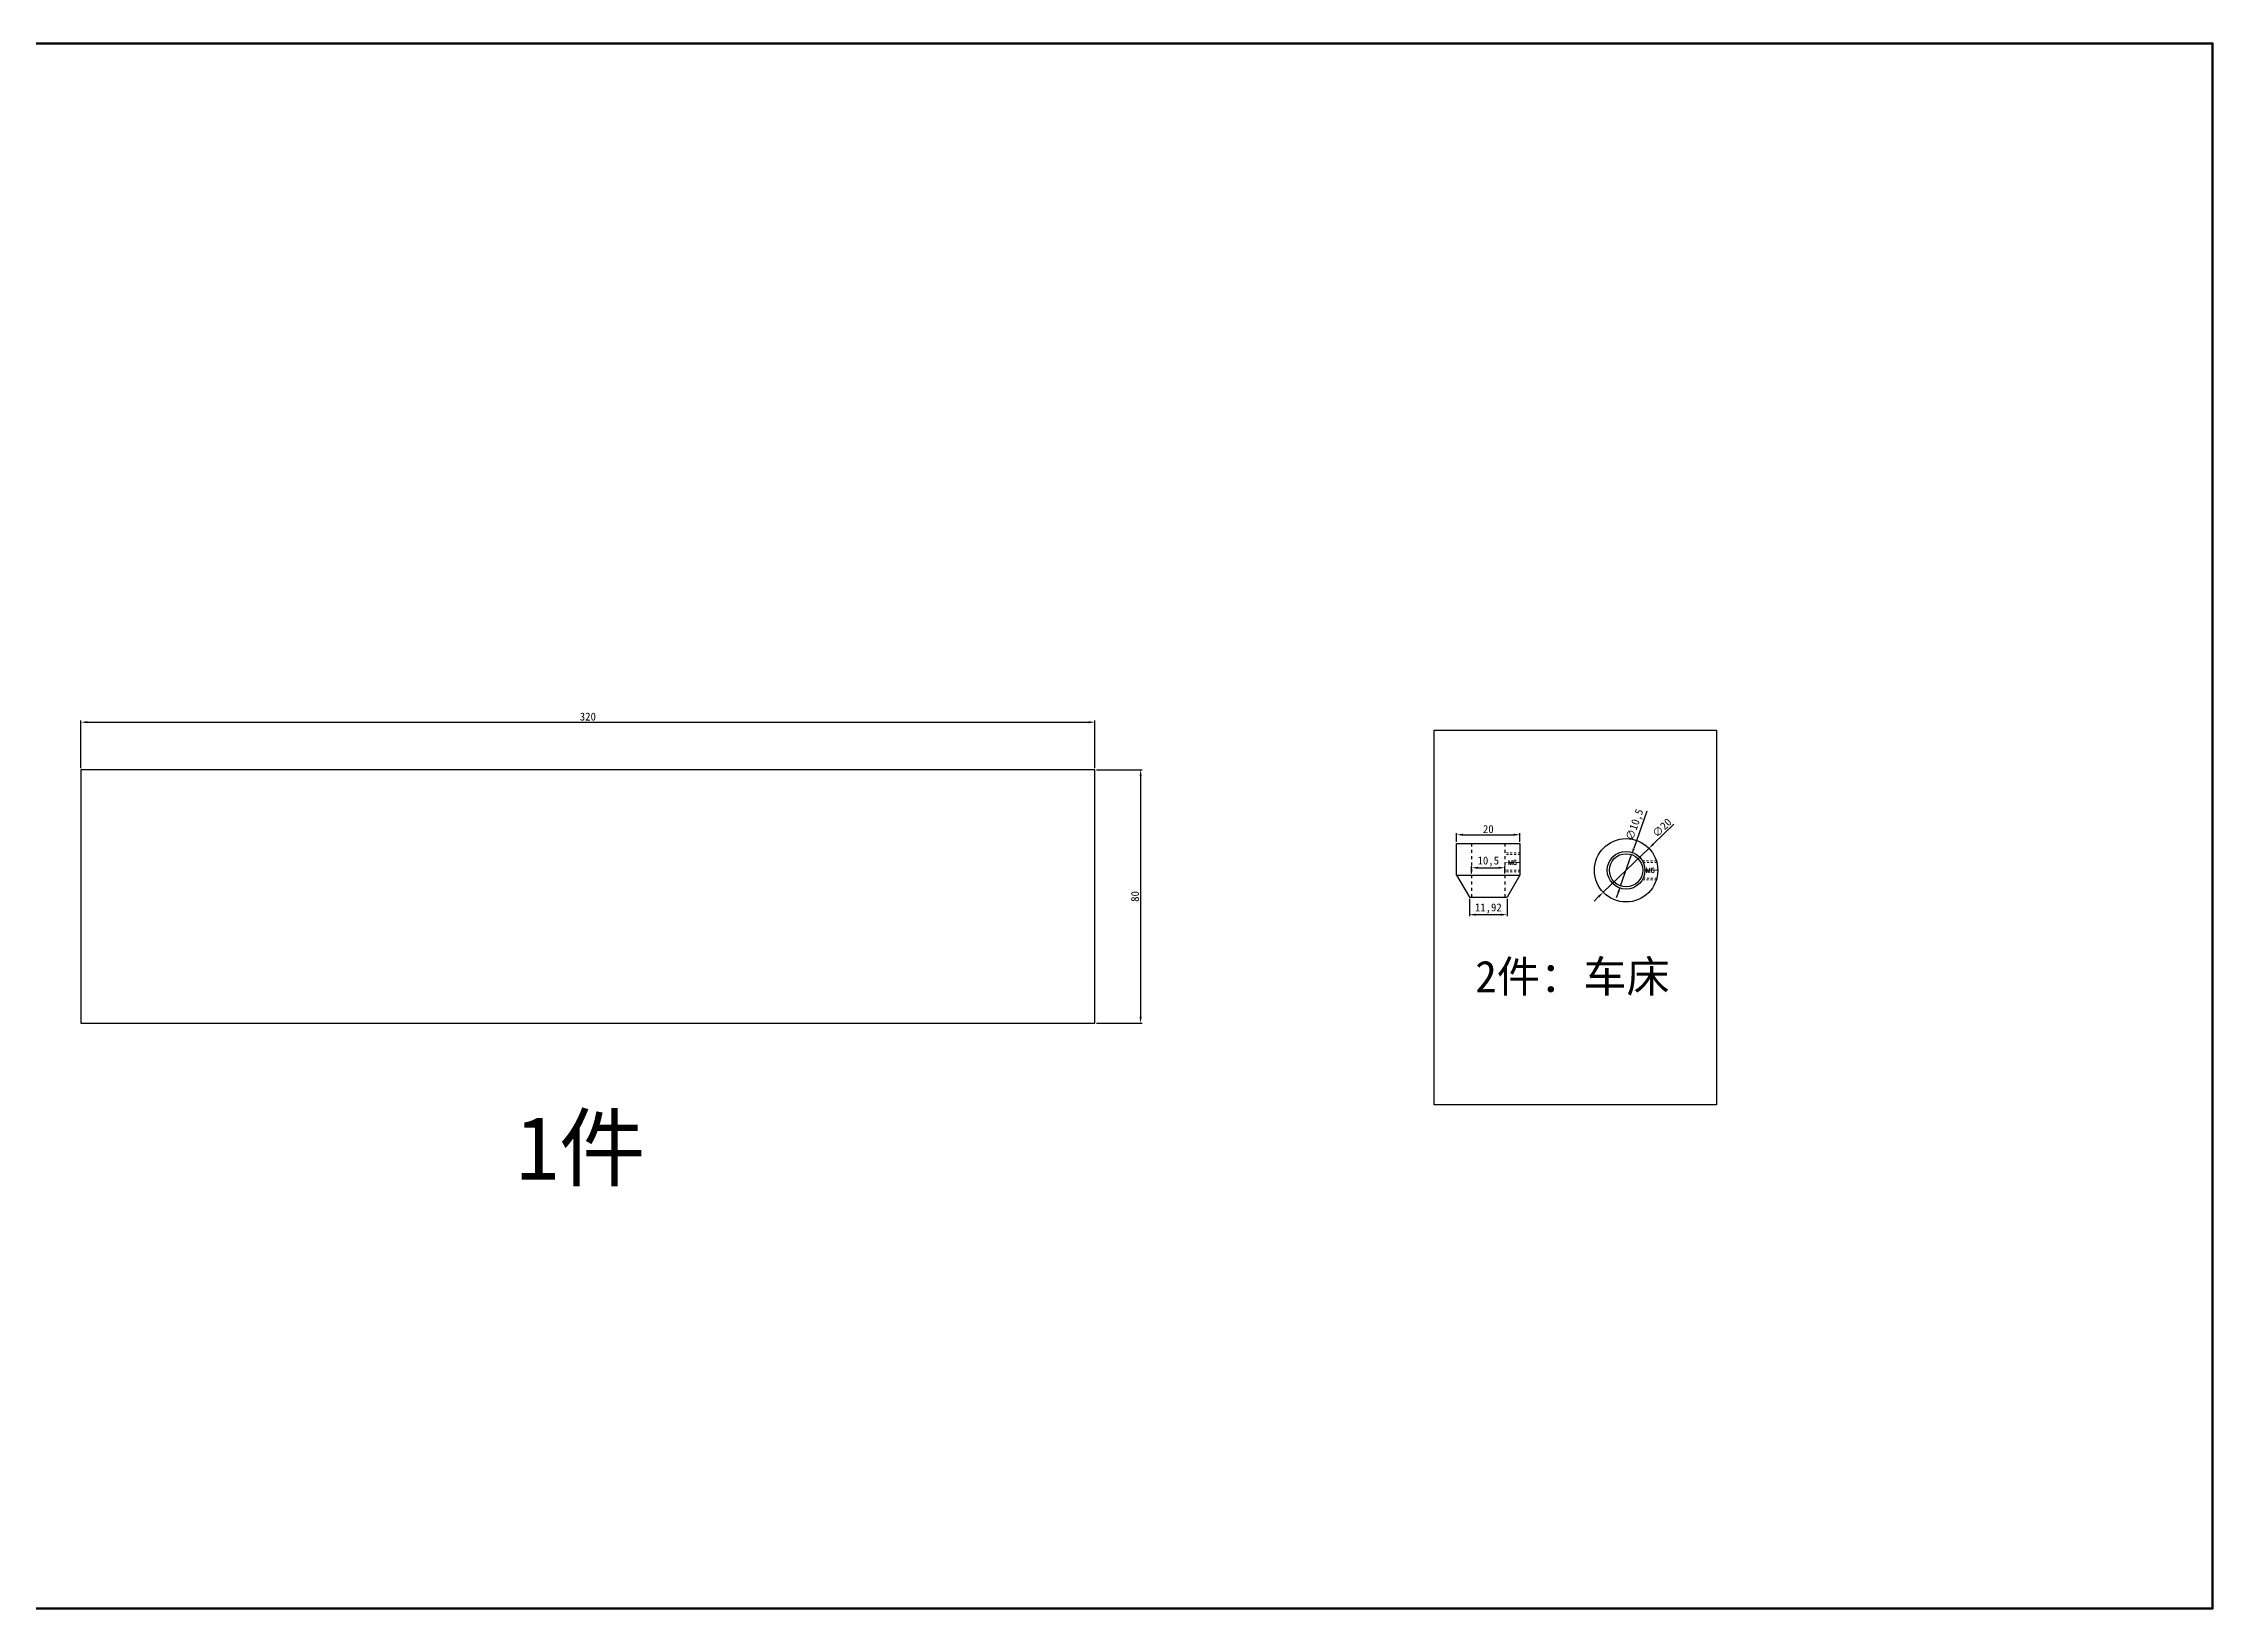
# Model space of a CAD drawing. Header units: millimetres. Extents: x 1768 to 2952, y 898 to 1392.
# Drawn here: x 2267 to 2952, y 898 to 1392 of the extents above; entities that cross this region are included whole.
import ezdxf
from ezdxf.enums import TextEntityAlignment as Align

# ---------------------------------------------------------------- set-up
doc = ezdxf.new("R2010")
doc.units = ezdxf.units.MM
doc.linetypes.add('CENTER', pattern=[0.6, 0.375, -0.075, 0.075, -0.075])
doc.linetypes.add('HIDDEN', pattern=[0.2, 0.1, -0.1])
doc.layers.add('DIM', color=3, linetype='Continuous')
doc.layers.add('screw', color=33, linetype='Continuous', lineweight=13)
doc.styles.get("Standard").update_dxf_attribs({"font": ''})
doc.styles.add('TXT', font='txt.shx', dxfattribs={"bigfont": 'gbcbig.shx'})
doc.styles.get('Standard').set_extended_font_data('SimSun')
doc.dimstyles.new('ISO-25', dxfattribs={"dimtxt": 2.5, "dimasz": 2.5, "dimexe": 1.25, "dimexo": 0.625, "dimtad": 1, "dimtxsty": 'Standard', "dimcen": 2.5, "dimadec": 0, "dimazin": 0, "dimtfac": 1, "dimtmove": 0, "dimatfit": 3, "dimfxl": 1, "dimarcsym": 0})

# ---------------------------------------------------------------- blocks, each defined once
blk = doc.blocks.new('*D36')
at = {"layer": 'Defpoints', "color": 0, "transparency": 16777216}
for p in [(2717.5, 1122.89), (2729.41, 1122.89), (2729.41, 1117.39)]:
    blk.add_point(p, dxfattribs=at)
at = {"layer": 'DIM', "color": 0, "lineweight": -2, "transparency": 16777216}
for p, q in [((2717.5, 1122.39), (2717.5, 1116.89)), ((2719.5, 1117.39), (2727.41, 1117.39)), ((2729.41, 1122.39), (2729.41, 1116.89))]:
    blk.add_line(p, q, dxfattribs=at)
at = {"layer": 'DIM', "color": 0, "transparency": 16777216}
for points in [[(2719.5, 1117.72), (2719.5, 1117.05), (2717.5, 1117.39)], [(2727.41, 1117.72), (2727.41, 1117.05), (2729.41, 1117.39)]]:
    blk.add_solid(points, dxfattribs=at)
at = {"layer": 'DIM', "color": 0, "transparency": 16777216, "insert": (2723.46, 1119.35), "char_height": 2.5, "attachment_point": 5}
blk.add_mtext('11,92', dxfattribs=at)
blk = doc.blocks.new('*D37')
at = {"layer": 'Defpoints', "color": 0, "transparency": 16777216}
for p in [(2713.46, 1139.89), (2733.46, 1142.63), (2733.46, 1139.89)]:
    blk.add_point(p, dxfattribs=at)
at = {"layer": 'DIM', "color": 0, "lineweight": -2, "transparency": 16777216}
for p, q in [((2713.46, 1140.39), (2713.46, 1143.13)), ((2715.46, 1142.63), (2731.46, 1142.63)), ((2733.46, 1140.39), (2733.46, 1143.13))]:
    blk.add_line(p, q, dxfattribs=at)
at = {"layer": 'DIM', "color": 0, "transparency": 16777216}
for points in [[(2715.46, 1142.96), (2715.46, 1142.29), (2713.46, 1142.63)], [(2731.46, 1142.96), (2731.46, 1142.29), (2733.46, 1142.63)]]:
    blk.add_solid(points, dxfattribs=at)
at = {"layer": 'DIM', "color": 0, "transparency": 16777216, "insert": (2723.46, 1144.38), "char_height": 2.5, "attachment_point": 5}
blk.add_mtext('20', dxfattribs=at)
blk = doc.blocks.new('*D38')
at = {"layer": 'Defpoints', "color": 0, "transparency": 16777216}
for p in [(2718.21, 1129.89), (2728.71, 1132.2), (2728.71, 1129.89)]:
    blk.add_point(p, dxfattribs=at)
at = {"layer": 'DIM', "color": 0, "lineweight": -2, "transparency": 16777216}
for p, q in [((2718.21, 1130.39), (2718.21, 1132.7)), ((2720.21, 1132.2), (2726.71, 1132.2)), ((2728.71, 1130.39), (2728.71, 1132.7))]:
    blk.add_line(p, q, dxfattribs=at)
at = {"layer": 'DIM', "color": 0, "transparency": 16777216}
for points in [[(2720.21, 1132.53), (2720.21, 1131.86), (2718.21, 1132.2)], [(2726.71, 1132.53), (2726.71, 1131.86), (2728.71, 1132.2)]]:
    blk.add_solid(points, dxfattribs=at)
at = {"layer": 'DIM', "color": 0, "transparency": 16777216, "insert": (2723.46, 1134.16), "char_height": 2.5, "attachment_point": 5}
blk.add_mtext('10,5', dxfattribs=at)
blk = doc.blocks.new('*D39')
at = {"layer": 'Defpoints', "color": 0, "transparency": 16777216}
for p in [(2774.16, 1138.32), (2759.73, 1124.47)]:
    blk.add_point(p, dxfattribs=at)
at = {"layer": 'DIM', "color": 0, "lineweight": -2, "transparency": 16777216}
for p, q in [((2782.07, 1145.91), (2775.6, 1139.7)), ((2759.73, 1124.47), (2774.16, 1138.32)), ((2758.29, 1123.08), (2756.85, 1121.7))]:
    blk.add_line(p, q, dxfattribs=at)
at = {"layer": 'DIM', "color": 0, "transparency": 16777216}
for points in [[(2775.37, 1139.94), (2775.83, 1139.46), (2774.16, 1138.32)], [(2758.06, 1123.32), (2758.52, 1122.84), (2759.73, 1124.47)]]:
    blk.add_solid(points, dxfattribs=at)
at = {"layer": 'DIM', "color": 0, "transparency": 16777216, "insert": (2778.28, 1144.83), "char_height": 2.5, "attachment_point": 5, "rotation": 43.83042}
blk.add_mtext('∅20', dxfattribs=at)
blk = doc.blocks.new('*D40')
at = {"layer": 'Defpoints', "color": 0, "transparency": 16777216}
for p in [(2768.69, 1136.34), (2765.2, 1126.44)]:
    blk.add_point(p, dxfattribs=at)
at = {"layer": 'DIM', "color": 0, "lineweight": -2, "transparency": 16777216}
for p, q in [((2773.52, 1150.02), (2769.36, 1138.23)), ((2765.2, 1126.44), (2768.69, 1136.34)), ((2764.53, 1124.55), (2763.87, 1122.67))]:
    blk.add_line(p, q, dxfattribs=at)
at = {"layer": 'DIM', "color": 0, "transparency": 16777216}
for points in [[(2769.04, 1138.34), (2769.67, 1138.12), (2768.69, 1136.34)], [(2764.22, 1124.67), (2764.85, 1124.44), (2765.2, 1126.44)]]:
    blk.add_solid(points, dxfattribs=at)
at = {"layer": 'DIM', "color": 0, "transparency": 16777216, "insert": (2769.88, 1145.73), "char_height": 2.5, "attachment_point": 5, "rotation": 70.56619}
blk.add_mtext('∅10,5', dxfattribs=at)
blk = doc.blocks.new('*D42')
at = {"layer": 'Defpoints', "color": 0, "transparency": 16777216}
for p in [(2599.29, 1178.15), (2279.29, 1163.14), (2599.29, 1163.14)]:
    blk.add_point(p, dxfattribs=at)
at = {"layer": 'DIM', "color": 0, "lineweight": -2, "transparency": 16777216}
for p, q in [((2279.29, 1163.64), (2279.29, 1178.65)), ((2281.29, 1178.15), (2597.29, 1178.15)), ((2599.29, 1163.64), (2599.29, 1178.65))]:
    blk.add_line(p, q, dxfattribs=at)
at = {"layer": 'DIM', "color": 0, "transparency": 16777216}
for points in [[(2281.29, 1178.48), (2281.29, 1177.81), (2279.29, 1178.15)], [(2597.29, 1178.48), (2597.29, 1177.81), (2599.29, 1178.15)]]:
    blk.add_solid(points, dxfattribs=at)
at = {"layer": 'DIM', "color": 0, "transparency": 16777216, "insert": (2439.29, 1179.9), "char_height": 2.5, "attachment_point": 5}
blk.add_mtext('320', dxfattribs=at)
blk = doc.blocks.new('*D43')
at = {"layer": 'Defpoints', "color": 0, "transparency": 16777216}
for p in [(2599.29, 1163.14), (2599.29, 1083.14), (2613.73, 1083.14)]:
    blk.add_point(p, dxfattribs=at)
at = {"layer": 'DIM', "color": 0, "lineweight": -2, "transparency": 16777216}
for p, q in [((2599.79, 1163.14), (2614.23, 1163.14)), ((2613.73, 1161.14), (2613.73, 1085.14)), ((2599.79, 1083.14), (2614.23, 1083.14))]:
    blk.add_line(p, q, dxfattribs=at)
at = {"layer": 'DIM', "color": 0, "transparency": 16777216}
for points in [[(2613.4, 1161.14), (2614.07, 1161.14), (2613.73, 1163.14)], [(2613.4, 1085.14), (2614.07, 1085.14), (2613.73, 1083.14)]]:
    blk.add_solid(points, dxfattribs=at)
at = {"layer": 'DIM', "color": 0, "transparency": 16777216, "insert": (2611.98, 1123.14), "char_height": 2.5, "attachment_point": 5, "rotation": 90}
blk.add_mtext('80', dxfattribs=at)

msp = doc.modelspace()

# ---------------------------------------------------------------- linework, layer by layer
for p, q in [((2279.292, 1163.144), (2279.292, 1083.144)), ((2599.292, 1163.144), (2279.292, 1163.144)), ((2599.292, 1083.144), (2599.292, 1163.144)), ((2713.456, 1139.892), (2733.456, 1139.892)), ((2713.456, 1129.892), (2713.456, 1139.892)), ((2713.456, 1139.892), (2733.456, 1139.892)), ((2733.456, 1139.892), (2733.456, 1129.892)), ((2713.456, 1129.892), (2733.456, 1129.892)), ((2713.456, 1129.892), (2717.498, 1122.892)), ((2733.456, 1129.892), (2729.415, 1122.892)), ((2717.498, 1122.892), (2729.415, 1122.892)), ((2279.292, 1083.144), (2599.292, 1083.144))]:
    msp.add_line(p, q)
at = {"linetype": 'HIDDEN', "ltscale": 10}
for p, q in [((2718.206, 1139.892), (2718.206, 1122.892)), ((2728.706, 1139.892), (2728.706, 1122.892))]:
    msp.add_line(p, q, dxfattribs=at)
at = {"lineweight": 120}
msp.add_lwpolyline([(1767.712, 1392.445), (2952.058, 1392.445), (2952.058, 898.313), (1767.712, 898.313)], close=True, dxfattribs=at)
msp.add_lwpolyline([(2706.345, 1175.61), (2795.454, 1175.61), (2795.454, 1057.388), (2706.345, 1057.388)], close=True)
for radius in [10, 5.96, 5.25]:
    msp.add_circle((2766.947, 1131.392), radius)
at = {"layer": 'screw', "color": 92, "linetype": 'HIDDEN', "ltscale": 6.096}
for p, q in [((2733.456, 1136.892), (2728.706, 1136.892)), ((2733.456, 1130.892), (2728.706, 1130.892)), ((2776.486, 1134.392), (2772.197, 1134.392)), ((2776.486, 1128.392), (2772.197, 1128.392))]:
    msp.add_line(p, q, dxfattribs=at)
at = {"layer": 'screw', "color": 8, "linetype": 'HIDDEN', "ltscale": 6.096}
for p, q in [((2733.456, 1136.392), (2728.706, 1136.392)), ((2733.456, 1131.392), (2728.706, 1131.392)), ((2776.629, 1133.892), (2772.357, 1133.892)), ((2776.629, 1128.892), (2772.357, 1128.892))]:
    msp.add_line(p, q, dxfattribs=at)
at = {"layer": 'screw', "color": 1, "linetype": 'CENTER', "ltscale": 3.81}
for p, q in [((2733.456, 1133.892), (2728.706, 1133.892)), ((2776.947, 1131.392), (2772.197, 1131.392))]:
    msp.add_line(p, q, dxfattribs=at)

# ---------------------------------------------------------------- texts
at = {"color": 2, "insert": (2719.34, 1102.862), "char_height": 10, "attachment_point": 1}
msp.add_mtext_dynamic_manual_height_columns('2件：车床', width=68.85658, gutter_width=12.5, heights=[0], dxfattribs=at)
at = {"insert": (2416.581, 1053.766), "char_height": 20, "attachment_point": 1}
msp.add_mtext_dynamic_manual_height_columns('1件', width=260.50138, gutter_width=12.5, heights=[0], dxfattribs=at)
at = {"layer": 'screw', "color": 6, "linetype": 'HIDDEN', "ltscale": 6.096, "style": 'TXT'}
for p in [(2731.081, 1133.892), (2774.572, 1131.392)]:
    msp.add_text('M6', height=1.5, dxfattribs=at).set_placement(p, align=Align.MIDDLE)

# ---------------------------------------------------------------- dimensions: what is measured, and where the dimension line sits
at = {"layer": 'DIM'}
for base, p1, p2, picture, middle in [((2599.292, 1178.148), (2279.292, 1163.144), (2599.292, 1163.144), '*D42', (2439.292, 1178.148)), ((2729.415, 1117.387), (2717.498, 1122.892), (2729.415, 1122.892), '*D36', (2723.456, 1117.387))]:
    dim = msp.add_linear_dim(base=base, p1=p1, p2=p2, dimstyle='ISO-25', override={"dimasz": 2, "dimexe": 0.49975, "dimexo": 0.49975, "dimgap": 0.49975}, dxfattribs=at)
    dim.commit()
    dim.dimension.update_dxf_attribs({"geometry": picture, "text_midpoint": middle, "dimtype": 160})
dim = msp.add_linear_dim(base=(2613.734, 1083.144), p1=(2599.292, 1163.144), p2=(2599.292, 1083.144), angle=90, dimstyle='ISO-25', override={"dimasz": 2, "dimexe": 0.49975, "dimexo": 0.49975, "dimgap": 0.49975}, dxfattribs=at)
dim.commit()
dim.dimension.update_dxf_attribs({"geometry": '*D43', "text_midpoint": (2613.734, 1123.144), "dimtype": 160})
for p1, p2, picture, middle in [((2765.2, 1126.441), (2768.694, 1136.343), '*D40', (2769.881, 1145.734)), ((2759.733, 1124.467), (2774.161, 1138.317), '*D39', (2778.281, 1144.832))]:
    dim = msp.add_diameter_dim_2p(p1=p1, p2=p2, dimstyle='ISO-25', override={"dimasz": 2, "dimexe": 0.49975, "dimexo": 0.49975, "dimgap": 0.49975}, dxfattribs=at)
    dim.commit()
    dim.dimension.update_dxf_attribs({"geometry": picture, "text_midpoint": middle})
for base, p1, p2, picture, middle in [((2733.456, 1142.627), (2713.456, 1139.892), (2733.456, 1139.892), '*D37', (2723.456, 1144.377)), ((2728.706, 1132.196), (2718.206, 1129.892), (2728.706, 1129.892), '*D38', (2723.456, 1134.155))]:
    dim = msp.add_linear_dim(base=base, p1=p1, p2=p2, dimstyle='ISO-25', override={"dimasz": 2, "dimexe": 0.49975, "dimexo": 0.49975, "dimgap": 0.49975}, dxfattribs=at)
    dim.commit()
    dim.dimension.update_dxf_attribs({"geometry": picture, "text_midpoint": middle})

doc.saveas('drawing.dxf')
